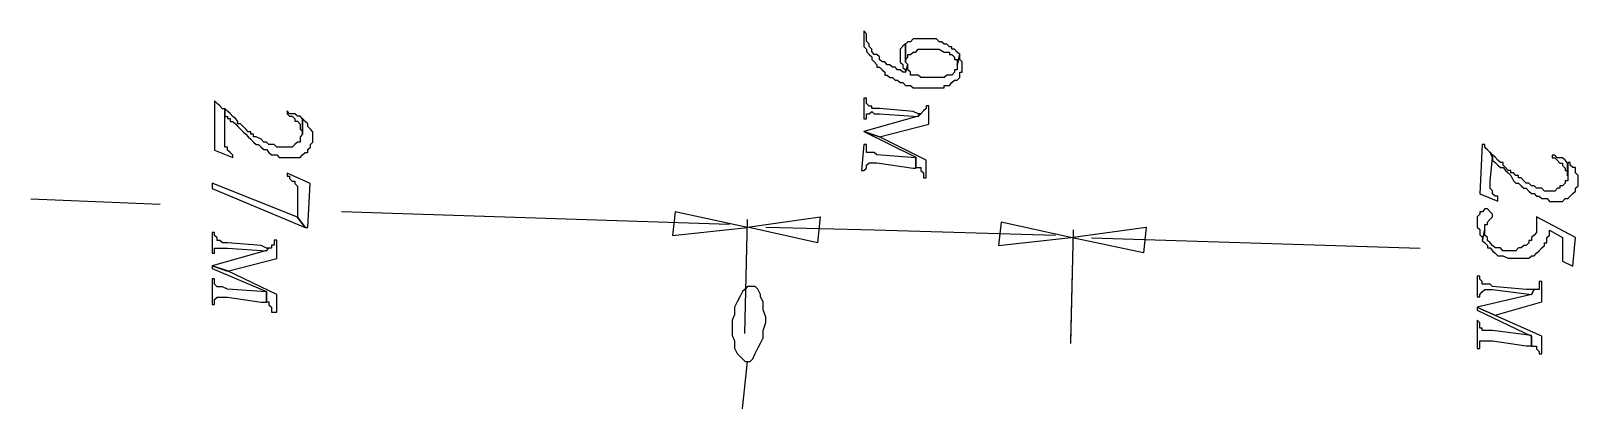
# Model space of a CAD drawing. Extents: x 212106 to 638151, y -1311344 to 1260505.
# Drawn here: x 212107 to 254821, y 536109 to 546319 of the extents above; entities that cross this region are included whole.
import ezdxf

# ---------------------------------------------------------------- set-up
doc = ezdxf.new("R2010")
doc.units = 0
doc.header["$MEASUREMENT"] = 0
doc.layers.add('at_Entity', color=7, linetype='Continuous')

msp = doc.modelspace()

# ---------------------------------------------------------------- linework, layer by layer
at = {"layer": 'at_Entity', "color": 0}
for p, q in [((235178, 546241), (235106, 546319)), ((235106, 546319), (235106, 546176)), ((235106, 546176), (235106, 546176)), ((235106, 546176), (235106, 546098)), ((235106, 546098), (235106, 546034)), ((235106, 546034), (235106, 545956)), ((235106, 545956), (235106, 545891)), ((235106, 545891), (235178, 545813)), ((235178, 546176), (235178, 546241)), ((235178, 546098), (235178, 546176)), ((235178, 546034), (235178, 546098)), ((235178, 546098), (235178, 546098)), ((235248, 545956), (235178, 546034)), ((235248, 545891), (235248, 545956)), ((235320, 545813), (235248, 545891)), ((235248, 545891), (235248, 545891)), ((236177, 545893), (236105, 545815)), ((236248, 545958), (236177, 545893)), ((236248, 545452), (236248, 545958)), ((236248, 545958), (236248, 545958)), ((236320, 546020), (236249, 545955)), ((236249, 545955), (236249, 545449)), ((236392, 546020), (236320, 546020)), ((236463, 546098), (236392, 546020)), ((236535, 546098), (236463, 546098)), ((236606, 546098), (236535, 546098)), ((236677, 546098), (236606, 546098)), ((236749, 546098), (236677, 546098)), ((236820, 546098), (236749, 546098)), ((236892, 546098), (236820, 546098)), ((236963, 546098), (236892, 546098)), ((237035, 546098), (236963, 546098)), ((237106, 546098), (237035, 546098)), ((237177, 546020), (237106, 546098)), ((237249, 546020), (237177, 546020)), ((237320, 545955), (237249, 546020)), ((237392, 545955), (237320, 545955)), ((237463, 545877), (237392, 545955)), ((235178, 545813), (235178, 545748)), ((235178, 545748), (235178, 545748)), ((235178, 545748), (235248, 545670)), ((235248, 545670), (235320, 545605)), ((235320, 545748), (235320, 545813)), ((235391, 545670), (235320, 545748)), ((235320, 545605), (235320, 545605)), ((235320, 545605), (235320, 545527)), ((235320, 545527), (235391, 545462)), ((235463, 545670), (235391, 545670)), ((235391, 545462), (235463, 545384)), ((235534, 545605), (235463, 545670)), ((235534, 545527), (235534, 545605)), ((235606, 545462), (235534, 545527)), ((235677, 545462), (235606, 545462)), ((235748, 545384), (235677, 545462)), ((236105, 545815), (236105, 545751)), ((236105, 545751), (236105, 545673)), ((236105, 545673), (236105, 545673)), ((236105, 545673), (236105, 545595)), ((236105, 545595), (236105, 545530)), ((236105, 545530), (236105, 545452)), ((236249, 545527), (236320, 545592)), ((236249, 545449), (236249, 545527)), ((236320, 545592), (236320, 545669)), ((236320, 545669), (236392, 545669)), ((236392, 545669), (236463, 545734)), ((236463, 545734), (236463, 545734)), ((236463, 545734), (236535, 545734)), ((236535, 545734), (236606, 545812)), ((236606, 545812), (236677, 545812)), ((236677, 545812), (236749, 545812)), ((236749, 545812), (236820, 545812)), ((236820, 545812), (236892, 545812)), ((236892, 545812), (236963, 545812)), ((236963, 545812), (237106, 545812)), ((237106, 545812), (237106, 545812)), ((237106, 545812), (237177, 545812)), ((237177, 545812), (237320, 545734)), ((237320, 545734), (237392, 545734)), ((237392, 545734), (237463, 545734)), ((237534, 545877), (237463, 545877)), ((237463, 545734), (237463, 545669)), ((237463, 545669), (237534, 545669)), ((237534, 545812), (237534, 545877)), ((237606, 545812), (237534, 545812)), ((237534, 545669), (237606, 545592)), ((237677, 545734), (237606, 545812)), ((237606, 545592), (237606, 545527)), ((237606, 545527), (237677, 545527)), ((237749, 545669), (237677, 545734)), ((237748, 545670), (237677, 545384)), ((237677, 545384), (237749, 545669)), ((237677, 545527), (237677, 545449)), ((237748, 545605), (237748, 545670)), ((237748, 545527), (237748, 545605)), ((237820, 545462), (237748, 545527)), ((237820, 545384), (237820, 545462)), ((237820, 545462), (237820, 545462)), ((235463, 545384), (235463, 545319)), ((235463, 545319), (235534, 545319)), ((235534, 545319), (235606, 545241)), ((235606, 545241), (235677, 545176)), ((235677, 545176), (235677, 545098)), ((235677, 545098), (235748, 545098)), ((235820, 545384), (235748, 545384)), ((235748, 545098), (235820, 545034)), ((235891, 545319), (235820, 545384)), ((235820, 545034), (235891, 545034)), ((235963, 545319), (235891, 545319)), ((235891, 545034), (235963, 544956)), ((236034, 545241), (235963, 545319)), ((236106, 545241), (236034, 545241)), ((236105, 545452), (236105, 545452)), ((236105, 545452), (236177, 545387)), ((236177, 545176), (236106, 545241)), ((236177, 545387), (236177, 545309)), ((236177, 545309), (236248, 545244)), ((236248, 545176), (236177, 545176)), ((236320, 545387), (236248, 545452)), ((236248, 545452), (236248, 545452)), ((236248, 545166), (236320, 545387)), ((236320, 545384), (236248, 545176)), ((236248, 545244), (236248, 545166)), ((236248, 545176), (236248, 545176)), ((236320, 545319), (236320, 545384)), ((236320, 545241), (236320, 545319)), ((236391, 545176), (236320, 545241)), ((236391, 545098), (236391, 545176)), ((236534, 545098), (236391, 545098)), ((236391, 545098), (236391, 545098)), ((236606, 545098), (236534, 545098)), ((236677, 545034), (236606, 545098)), ((236748, 545034), (236677, 545034)), ((236820, 545034), (236748, 545034)), ((236891, 545034), (236820, 545034)), ((236820, 545034), (236820, 545034)), ((236963, 545034), (236891, 545034)), ((237034, 545034), (236963, 545034)), ((237105, 545034), (237034, 545034)), ((237248, 545034), (237105, 545034)), ((237320, 545034), (237248, 545034)), ((237248, 545034), (237248, 545034)), ((237391, 545098), (237320, 545034)), ((237463, 545098), (237391, 545098)), ((237534, 545098), (237463, 545098)), ((237605, 545176), (237534, 545098)), ((237677, 545241), (237605, 545241)), ((237605, 545241), (237605, 545176)), ((237677, 545449), (237677, 545384)), ((237677, 545384), (237677, 545319)), ((237677, 545319), (237677, 545241)), ((237677, 544956), (237748, 545034)), ((237748, 545098), (237748, 545176)), ((237748, 545176), (237820, 545176)), ((237748, 545034), (237748, 545098)), ((237820, 545319), (237820, 545384)), ((237820, 545241), (237820, 545319)), ((237820, 545176), (237820, 545241)), ((235963, 544956), (236034, 544956)), ((236034, 544956), (236106, 544891)), ((236106, 544891), (236177, 544891)), ((236177, 544891), (236248, 544813)), ((236248, 544813), (236320, 544813)), ((236320, 544813), (236391, 544813)), ((236391, 544813), (236463, 544748)), ((236463, 544748), (236534, 544748)), ((236534, 544748), (236606, 544748)), ((236606, 544748), (236748, 544748)), ((236748, 544748), (236748, 544748)), ((236748, 544748), (236820, 544748)), ((236820, 544748), (236891, 544748)), ((236891, 544748), (236963, 544748)), ((236963, 544748), (237034, 544748)), ((237034, 544748), (237177, 544748)), ((237177, 544748), (237248, 544748)), ((237248, 544748), (237320, 544748)), ((237320, 544748), (237320, 544813)), ((237320, 544813), (237391, 544813)), ((237391, 544813), (237463, 544813)), ((237463, 544813), (237534, 544891)), ((237534, 544891), (237605, 544956)), ((237534, 544891), (237534, 544891)), ((237605, 544956), (237677, 544956)), ((217249, 544309), (217178, 544387)), ((217178, 544387), (217178, 543024)), ((217321, 544244), (217249, 544309)), ((217392, 544166), (217321, 544244)), ((217535, 544099), (217464, 544177)), ((217464, 544177), (217464, 543956)), ((235177, 544456), (235106, 544456)), ((235106, 544456), (235106, 543886)), ((235177, 544379), (235177, 544456)), ((235177, 544314), (235177, 544379)), ((235248, 544236), (235177, 544314)), ((235320, 544236), (235248, 544236)), ((235248, 544236), (235248, 544236)), ((235320, 544171), (235320, 544236)), ((236892, 544247), (236821, 544247)), ((236821, 544247), (236821, 544247)), ((236821, 544247), (236821, 544169)), ((236892, 543741), (236892, 544247)), ((217464, 544166), (217392, 544166)), ((217464, 543958), (217464, 544166)), ((217464, 543388), (217464, 543958)), ((217464, 543956), (217535, 543956)), ((217607, 544034), (217535, 544099)), ((217535, 543956), (217535, 543892)), ((217535, 543892), (217607, 543892)), ((217678, 543956), (217607, 544034)), ((217607, 543892), (217607, 543814)), ((217607, 543814), (217678, 543814)), ((217750, 543892), (217678, 543956)), ((217678, 543814), (217750, 543749)), ((217821, 543814), (217750, 543892)), ((217750, 543749), (217821, 543671)), ((217821, 543749), (217821, 543814)), ((217892, 543749), (217821, 543749)), ((217964, 543671), (217892, 543749)), ((219249, 544029), (219178, 544107)), ((219178, 544107), (219178, 544029)), ((219178, 544029), (219178, 544029)), ((219178, 544029), (219249, 543964)), ((219321, 544029), (219249, 544029)), ((219249, 543964), (219321, 543964)), ((219392, 544029), (219321, 544029)), ((219321, 543964), (219392, 543887)), ((219464, 543964), (219392, 544029)), ((219392, 543887), (219392, 543822)), ((219392, 543822), (219464, 543822)), ((219535, 543964), (219464, 543964)), ((219464, 543822), (219535, 543744)), ((219607, 543887), (219535, 543964)), ((219678, 543814), (219607, 543892)), ((219607, 543892), (219607, 543463)), ((219607, 543458), (219607, 543887)), ((219749, 543749), (219678, 543814)), ((219678, 543814), (219678, 543814)), ((219749, 543671), (219749, 543749)), ((236605, 543961), (235106, 543533)), ((235106, 543886), (235177, 543886)), ((235177, 543950), (235177, 544028)), ((235177, 544028), (235248, 544028)), ((235177, 543886), (235177, 543950)), ((235177, 543886), (235177, 543886)), ((235248, 544028), (235320, 544093)), ((235248, 544028), (235248, 544028)), ((235248, 544028), (235248, 544028)), ((235462, 544171), (235320, 544171)), ((235320, 544093), (235391, 544028)), ((235391, 544028), (235534, 544028)), ((235534, 544171), (235462, 544171)), ((236463, 544093), (235534, 544171)), ((235534, 544028), (236605, 543950)), ((236605, 544028), (236463, 544093)), ((236677, 544028), (236605, 544028)), ((236605, 543950), (236677, 544028)), ((236677, 544026), (236605, 543961)), ((236749, 544104), (236677, 544026)), ((236677, 544026), (236677, 544026)), ((236677, 544026), (236677, 544026)), ((236821, 544169), (236749, 544104)), ((236749, 544104), (236749, 544104)), ((217464, 543310), (217464, 543388)), ((217821, 543671), (217892, 543606)), ((217892, 543606), (217964, 543528)), ((218035, 543606), (217964, 543671)), ((217964, 543528), (218035, 543463)), ((218107, 543528), (218035, 543606)), ((218035, 543606), (218035, 543606)), ((218035, 543463), (218107, 543386)), ((218178, 543528), (218107, 543528)), ((218107, 543386), (218107, 543386)), ((218107, 543386), (218178, 543321)), ((218178, 543463), (218178, 543528)), ((218249, 543463), (218178, 543463)), ((218249, 543386), (218249, 543463)), ((218321, 543386), (218249, 543386)), ((218464, 543321), (218321, 543386)), ((219535, 543744), (219535, 543679)), ((219535, 543679), (219535, 543601)), ((219535, 543601), (219607, 543536)), ((219607, 543463), (219535, 543386)), ((219535, 543386), (219535, 543321)), ((219607, 543536), (219607, 543458)), ((219607, 543463), (219607, 543463)), ((219821, 543606), (219749, 543671)), ((219892, 543528), (219821, 543606)), ((219821, 543606), (219821, 543606)), ((219892, 543463), (219892, 543528)), ((219892, 543386), (219892, 543463)), ((219892, 543321), (219892, 543386)), ((235535, 543394), (235106, 543537)), ((235106, 543537), (235106, 543537)), ((235106, 543537), (236535, 542823)), ((235106, 543533), (235535, 543391)), ((235535, 543391), (236892, 543741)), ((236821, 542746), (235535, 543394)), ((217178, 543024), (217678, 542817)), ((217464, 543245), (217464, 543310)), ((217464, 543167), (217464, 543245)), ((217464, 543102), (217464, 543167)), ((217535, 543102), (217464, 543102)), ((217535, 543024), (217535, 543102)), ((217606, 542959), (217535, 543024)), ((217535, 543024), (217535, 543024)), ((217678, 542882), (217606, 542959)), ((218178, 543321), (218249, 543243)), ((218249, 543243), (218321, 543178)), ((218321, 543178), (218392, 543178)), ((218392, 543178), (218464, 543100)), ((218535, 543243), (218464, 543321)), ((218464, 543100), (218535, 543035)), ((218607, 543243), (218535, 543243)), ((218535, 543035), (218607, 543035)), ((218678, 543178), (218607, 543243)), ((218607, 543035), (218678, 542958)), ((218749, 543178), (218678, 543178)), ((218678, 542958), (218678, 542958)), ((218678, 542958), (218749, 542893)), ((218821, 543178), (218749, 543178)), ((218892, 543100), (218821, 543178)), ((218964, 543100), (218892, 543100)), ((219107, 543100), (218964, 543100)), ((218964, 543100), (218964, 543100)), ((218964, 543100), (218964, 543100)), ((219178, 543100), (219107, 543100)), ((219249, 543100), (219178, 543100)), ((219321, 543100), (219249, 543100)), ((219392, 543178), (219321, 543100)), ((219464, 543243), (219392, 543178)), ((219392, 543178), (219392, 543178)), ((219535, 543243), (219464, 543243)), ((219535, 543321), (219535, 543243)), ((219607, 542893), (219678, 542958)), ((219678, 542958), (219678, 542958)), ((219678, 542958), (219749, 542958)), ((219749, 543035), (219821, 543100)), ((219749, 542958), (219749, 543035)), ((219821, 543178), (219892, 543243)), ((219821, 543100), (219821, 543178)), ((219892, 543243), (219892, 543321)), ((235106, 543176), (235035, 542463)), ((235177, 543176), (235106, 543176)), ((235177, 543098), (235177, 543176)), ((235177, 543033), (235177, 543098)), ((235177, 542955), (235177, 543033)), ((235249, 542955), (235177, 542955)), ((235320, 542955), (235249, 542955)), ((235391, 542955), (235320, 542955)), ((235463, 542890), (235391, 542955)), ((252177, 543176), (252106, 541814)), ((252248, 543176), (252177, 543176)), ((252248, 543098), (252248, 543176)), ((252320, 543033), (252248, 543098)), ((252391, 542955), (252320, 543033)), ((252462, 542813), (252391, 542955)), ((252463, 542888), (252392, 542966)), ((252392, 542966), (252463, 542824)), ((217678, 542817), (217678, 542882)), ((217678, 542882), (217678, 542882)), ((218749, 542893), (218821, 542893)), ((218821, 542893), (218892, 542893)), ((218892, 542893), (218964, 542815)), ((218964, 542815), (219035, 542815)), ((219035, 542815), (219107, 542815)), ((219107, 542815), (219178, 542815)), ((219178, 542815), (219178, 542815)), ((219178, 542815), (219249, 542815)), ((219249, 542815), (219321, 542815)), ((219321, 542815), (219392, 542815)), ((219392, 542815), (219464, 542815)), ((219464, 542815), (219535, 542815)), ((219535, 542815), (219607, 542893)), ((235106, 542463), (235177, 542527)), ((235177, 542605), (235249, 542670)), ((235177, 542527), (235177, 542605)), ((235177, 542605), (235177, 542605)), ((235249, 542670), (235249, 542670)), ((235249, 542670), (235320, 542670)), ((235320, 542670), (235391, 542670)), ((235391, 542670), (235463, 542670)), ((236535, 542813), (235463, 542890)), ((235463, 542670), (236464, 542527)), ((236464, 542527), (236464, 542527)), ((236464, 542527), (236535, 542527)), ((236535, 542823), (236535, 542538)), ((236535, 542527), (236535, 542813)), ((236535, 542538), (236678, 542538)), ((236678, 542538), (236678, 542460)), ((236821, 542253), (236821, 542746)), ((252391, 542177), (252462, 542813)), ((252535, 542824), (252463, 542888)), ((252463, 542824), (252463, 542746)), ((252463, 542746), (252463, 542746)), ((252463, 542746), (252535, 542681)), ((252606, 542746), (252535, 542824)), ((252535, 542681), (252535, 542681)), ((252535, 542681), (252606, 542603)), ((252677, 542681), (252606, 542746)), ((252606, 542603), (252677, 542538)), ((252749, 542681), (252677, 542681)), ((252677, 542538), (252749, 542538)), ((252749, 542603), (252749, 542681)), ((252820, 542538), (252749, 542603)), ((252749, 542538), (252820, 542461)), ((252891, 542461), (252820, 542538)), ((254177, 542885), (254106, 542885)), ((254106, 542885), (254106, 542807)), ((254106, 542807), (254106, 542807)), ((254106, 542807), (254177, 542807)), ((254248, 542807), (254177, 542885)), ((254177, 542807), (254248, 542742)), ((254320, 542807), (254248, 542807)), ((254248, 542742), (254320, 542664)), ((254391, 542807), (254320, 542807)), ((254320, 542664), (254391, 542664)), ((254462, 542742), (254391, 542807)), ((254391, 542664), (254391, 542599)), ((254391, 542599), (254462, 542522)), ((254533, 542664), (254462, 542742)), ((254462, 542522), (254462, 542457)), ((254533, 542314), (254533, 542664)), ((254605, 542681), (254534, 542681)), ((254534, 542681), (254534, 542318)), ((254605, 542603), (254605, 542681)), ((254677, 542538), (254605, 542603)), ((254749, 542538), (254677, 542538)), ((254749, 542461), (254749, 542538)), ((219464, 541171), (217107, 542105)), ((217107, 542105), (217107, 541962)), ((219820, 542099), (219178, 542384)), ((219178, 542384), (219178, 542306)), ((219178, 542306), (219249, 542306)), ((219249, 542306), (219249, 542241)), ((219249, 542241), (219320, 542164)), ((219320, 542164), (219392, 542164)), ((219392, 542164), (219392, 542099)), ((219392, 542099), (219392, 542099)), ((219392, 542099), (219463, 542021)), ((219749, 540880), (219820, 542099)), ((235035, 542463), (235106, 542463)), ((235106, 542463), (235106, 542463)), ((236678, 542460), (236678, 542460)), ((236678, 542460), (236749, 542395)), ((236749, 542395), (236749, 542395)), ((236749, 542395), (236749, 542395)), ((236749, 542395), (236749, 542253)), ((236749, 542253), (236821, 542253)), ((252391, 542099), (252391, 542177)), ((252391, 542035), (252391, 542099)), ((252820, 542461), (252891, 542396)), ((252963, 542461), (252891, 542461)), ((252891, 542396), (252963, 542318)), ((252963, 542396), (252963, 542461)), ((253034, 542396), (252963, 542396)), ((252963, 542318), (253034, 542175)), ((253105, 542318), (253034, 542396)), ((253034, 542175), (253034, 542175)), ((253034, 542175), (253105, 542110)), ((253178, 542318), (253105, 542318)), ((253105, 542110), (253178, 542110)), ((253178, 542253), (253178, 542318)), ((253249, 542253), (253178, 542253)), ((253178, 542110), (253249, 542033)), ((253320, 542175), (253249, 542253)), ((253392, 542110), (253320, 542175)), ((253463, 542110), (253392, 542110)), ((253534, 542033), (253463, 542110)), ((254463, 542110), (254391, 542033)), ((254462, 542457), (254533, 542457)), ((254534, 542175), (254463, 542175)), ((254463, 542175), (254463, 542110)), ((254533, 542457), (254533, 542379)), ((254533, 542379), (254533, 542314)), ((254534, 542318), (254534, 542253)), ((254534, 542253), (254534, 542175)), ((254749, 542396), (254749, 542461)), ((254821, 542318), (254749, 542396)), ((254821, 542253), (254821, 542318)), ((254821, 542175), (254821, 542253)), ((254821, 542110), (254821, 542175)), ((254821, 542033), (254821, 542110)), ((212107, 541674), (215678, 541531)), ((217107, 541962), (219678, 540886)), ((219463, 542021), (219463, 541956)), ((219463, 541956), (219463, 541879)), ((219463, 541879), (219463, 541814)), ((219463, 541814), (219463, 541166)), ((252106, 541814), (252605, 541607)), ((252391, 541957), (252391, 542035)), ((252462, 541892), (252391, 541957)), ((252391, 541957), (252391, 541957)), ((252462, 541814), (252462, 541892)), ((252534, 541749), (252462, 541814)), ((252462, 541814), (252462, 541814)), ((252605, 541749), (252534, 541749)), ((252605, 541672), (252605, 541749)), ((252605, 541607), (252605, 541672)), ((253249, 542033), (253320, 541968)), ((253320, 541968), (253392, 541968)), ((253392, 541968), (253463, 541890)), ((253463, 541890), (253534, 541825)), ((253606, 542033), (253534, 542033)), ((253534, 541825), (253606, 541825)), ((253677, 541968), (253606, 542033)), ((253606, 541825), (253677, 541747)), ((253748, 541968), (253677, 541968)), ((253677, 541747), (253677, 541747)), ((253677, 541747), (253748, 541747)), ((253820, 541968), (253748, 541968)), ((253748, 541747), (253820, 541683)), ((253891, 541890), (253820, 541968)), ((253820, 541683), (253891, 541683)), ((253964, 541890), (253891, 541890)), ((253891, 541683), (253964, 541683)), ((254035, 541890), (253964, 541890)), ((253964, 541890), (253964, 541890)), ((253964, 541683), (254035, 541605)), ((254106, 541890), (254035, 541890)), ((254177, 541890), (254106, 541890)), ((254249, 541968), (254177, 541890)), ((254320, 541968), (254249, 541968)), ((254391, 542033), (254320, 542033)), ((254320, 542033), (254320, 541968)), ((254391, 541605), (254463, 541683)), ((254463, 541683), (254534, 541683)), ((254534, 541683), (254605, 541747)), ((254605, 541747), (254677, 541825)), ((254605, 541747), (254605, 541747)), ((254677, 541825), (254749, 541890)), ((254749, 541968), (254821, 542033)), ((254749, 541890), (254749, 541968)), ((254749, 541890), (254749, 541890)), ((231392, 540961), (220678, 541311)), ((229892, 541313), (229820, 540665)), ((231892, 540885), (229892, 541313)), ((252105, 541252), (252034, 541174)), ((252178, 541317), (252105, 541317)), ((252105, 541317), (252105, 541252)), ((252105, 541252), (252105, 541252)), ((252249, 541394), (252178, 541317)), ((252320, 541394), (252249, 541394)), ((252392, 541317), (252320, 541394)), ((252463, 541252), (252392, 541317)), ((252392, 541317), (252392, 541317)), ((252463, 541174), (252463, 541252)), ((254035, 541605), (254106, 541605)), ((254106, 541605), (254106, 541605)), ((254106, 541605), (254177, 541605)), ((254177, 541605), (254249, 541605)), ((254249, 541605), (254320, 541605)), ((254320, 541605), (254391, 541605)), ((219463, 541166), (219678, 540880)), ((219678, 540886), (219464, 541171)), ((219678, 540880), (219749, 540880)), ((229820, 540665), (231892, 540885)), ((231820, 537955), (231892, 541104)), ((231820, 537955), (231892, 541103)), ((231892, 540888), (233892, 541173)), ((233820, 540461), (231892, 540888)), ((232392, 540894), (235392, 540816)), ((233892, 541173), (233820, 540461)), ((235392, 540816), (240392, 540674)), ((238892, 541034), (238821, 540386)), ((240821, 540606), (238892, 541034)), ((240819, 537743), (240891, 540812)), ((240820, 537670), (240891, 540818)), ((240821, 540609), (242892, 540894)), ((242892, 540894), (242821, 540181)), ((252034, 541174), (252034, 541109)), ((252034, 541109), (252034, 541032)), ((252034, 541032), (252034, 540967)), ((252034, 540967), (252034, 540889)), ((252034, 540889), (252105, 540824)), ((252105, 540824), (252105, 540747)), ((252248, 540810), (252177, 540525)), ((252178, 540539), (252249, 540824)), ((252248, 540746), (252248, 540810)), ((252249, 540889), (252249, 540967)), ((252249, 540967), (252320, 540967)), ((252249, 540824), (252249, 540889)), ((252249, 540824), (252249, 540824)), ((252320, 541032), (252392, 541109)), ((252320, 540967), (252320, 541032)), ((252392, 541109), (252463, 541174)), ((252463, 541174), (252463, 541174)), ((254748, 540603), (253677, 541173)), ((253677, 541173), (253677, 541095)), ((253677, 541095), (253677, 541031)), ((253677, 541031), (253677, 540953)), ((253677, 540953), (253677, 540888)), ((253677, 540888), (253677, 540810)), ((253677, 540810), (253677, 540746)), ((254034, 540746), (254034, 540810)), ((254034, 540810), (254391, 540603)), ((217178, 540742), (217106, 540742)), ((217106, 540742), (217106, 540173)), ((217178, 540665), (217178, 540742)), ((217249, 540600), (217178, 540665)), ((217249, 540522), (217249, 540600)), ((217321, 540522), (217249, 540522)), ((217249, 540522), (217249, 540522)), ((217392, 540458), (217321, 540522)), ((217463, 540458), (217392, 540458)), ((217535, 540458), (217463, 540458)), ((218463, 540380), (217535, 540458)), ((218606, 540315), (218463, 540380)), ((218821, 540390), (218749, 540390)), ((218749, 540390), (218749, 540313)), ((218892, 540533), (218821, 540533)), ((218821, 540533), (218821, 540533)), ((218821, 540533), (218821, 540455)), ((218821, 540455), (218821, 540390)), ((218892, 540028), (218892, 540533)), ((238821, 540386), (240821, 540606)), ((242821, 540181), (240821, 540609)), ((241391, 540592), (250463, 540307)), ((252105, 540747), (252105, 540682)), ((252105, 540682), (252178, 540604)), ((252177, 540525), (252248, 540461)), ((252178, 540604), (252178, 540604)), ((252178, 540604), (252178, 540539)), ((252248, 540668), (252248, 540746)), ((252319, 540603), (252248, 540668)), ((252248, 540461), (252319, 540383)), ((252319, 540525), (252319, 540603)), ((252390, 540461), (252319, 540525)), ((252319, 540383), (252319, 540318)), ((252463, 540383), (252390, 540461)), ((252390, 540461), (252390, 540461)), ((252534, 540318), (252463, 540383)), ((253319, 540383), (253248, 540318)), ((253390, 540383), (253319, 540383)), ((253463, 540461), (253390, 540383)), ((253534, 540525), (253463, 540525)), ((253463, 540525), (253463, 540461)), ((253606, 540668), (253534, 540603)), ((253534, 540603), (253534, 540525)), ((253677, 540746), (253606, 540668)), ((253606, 540668), (253606, 540668)), ((253819, 540318), (253891, 540383)), ((253891, 540383), (253891, 540461)), ((253891, 540461), (253962, 540461)), ((253962, 540603), (254034, 540668)), ((253962, 540525), (253962, 540603)), ((253962, 540461), (253962, 540525)), ((254034, 540668), (254034, 540746)), ((254391, 540603), (254391, 539955)), ((254677, 539813), (254748, 540603)), ((217106, 540173), (217178, 540173)), ((218606, 540248), (217107, 539821)), ((217178, 540237), (217178, 540315)), ((217178, 540315), (217249, 540315)), ((217178, 540173), (217178, 540237)), ((217178, 540173), (217178, 540173)), ((217249, 540315), (217321, 540315)), ((217321, 540315), (217321, 540315)), ((217321, 540315), (217321, 540315)), ((217321, 540315), (217392, 540315)), ((217392, 540315), (217535, 540315)), ((217535, 540315), (218606, 540237)), ((217535, 539678), (218892, 540028)), ((218678, 540315), (218606, 540315)), ((218606, 540237), (218678, 540315)), ((218678, 540313), (218606, 540248)), ((218749, 540313), (218678, 540313)), ((218749, 540313), (218749, 540313)), ((252319, 540318), (252390, 540318)), ((252390, 540318), (252463, 540240)), ((252463, 540240), (252463, 540240)), ((252463, 540240), (252534, 540176)), ((252605, 540318), (252534, 540318)), ((252534, 540176), (252605, 540098)), ((252677, 540318), (252605, 540318)), ((252605, 540098), (252605, 540098)), ((252605, 540098), (252677, 540098)), ((252748, 540240), (252677, 540318)), ((252677, 540098), (252748, 540098)), ((252819, 540240), (252748, 540240)), ((252748, 540098), (252890, 540033)), ((252890, 540240), (252819, 540240)), ((252963, 540240), (252890, 540240)), ((252890, 540033), (252963, 540033)), ((253034, 540240), (252963, 540240)), ((252963, 540033), (253034, 540033)), ((253105, 540240), (253034, 540240)), ((253034, 540033), (253105, 540033)), ((253177, 540318), (253105, 540240)), ((253105, 540033), (253177, 540033)), ((253248, 540318), (253177, 540318)), ((253177, 540033), (253248, 540033)), ((253248, 540318), (253248, 540318)), ((253248, 540033), (253319, 540033)), ((253319, 540033), (253390, 540033)), ((253390, 540033), (253463, 540033)), ((253463, 540033), (253534, 540098)), ((253534, 540098), (253606, 540098)), ((253606, 540098), (253677, 540176)), ((253677, 540176), (253748, 540240)), ((253677, 540176), (253677, 540176)), ((253748, 540240), (253819, 540318)), ((253748, 540240), (253748, 540240)), ((254391, 539955), (254677, 539813)), ((217535, 539680), (217107, 539823)), ((217107, 539823), (217107, 539745)), ((217107, 539821), (217535, 539678)), ((217107, 539745), (218607, 539111)), ((218892, 539033), (217535, 539680)), ((252105, 539532), (252034, 539532)), ((252034, 539532), (252034, 538962)), ((252105, 539454), (252105, 539532)), ((217178, 539462), (217107, 539462)), ((217107, 539462), (217107, 538750)), ((217178, 539384), (217178, 539462)), ((217178, 539319), (217178, 539384)), ((217249, 539242), (217178, 539319)), ((217321, 539242), (217249, 539242)), ((217249, 539242), (217249, 539242)), ((217392, 539242), (217321, 539242)), ((217535, 539177), (217392, 539242)), ((218607, 539099), (217535, 539177)), ((218607, 539111), (218607, 538826)), ((218607, 538815), (218607, 539099)), ((231749, 539110), (231678, 538967)), ((231821, 539175), (231749, 539110)), ((231892, 539252), (231821, 539175)), ((231964, 539252), (231892, 539252)), ((232106, 539252), (231964, 539252)), ((231964, 539252), (231964, 539252)), ((232178, 539175), (232106, 539252)), ((232249, 539032), (232178, 539175)), ((252176, 539389), (252105, 539454)), ((252105, 539027), (252176, 539104)), ((252176, 539312), (252176, 539389)), ((252249, 539312), (252176, 539312)), ((252176, 539312), (252176, 539312)), ((252176, 539104), (252249, 539169)), ((252176, 539104), (252176, 539104)), ((252320, 539312), (252249, 539312)), ((252249, 539169), (252249, 539169)), ((252249, 539169), (252320, 539169)), ((252391, 539312), (252320, 539312)), ((252320, 539169), (252391, 539169)), ((252462, 539247), (252391, 539312)), ((252391, 539169), (252462, 539169)), ((253391, 539169), (252462, 539247)), ((252462, 539169), (253534, 539027)), ((253534, 539169), (253391, 539169)), ((253606, 539172), (253534, 539029)), ((253605, 539169), (253534, 539169)), ((253534, 539027), (253605, 539169)), ((253677, 539172), (253606, 539172)), ((253748, 539172), (253677, 539172)), ((253677, 539172), (253677, 539172)), ((253820, 539392), (253748, 539392)), ((253748, 539392), (253748, 539314)), ((253748, 539314), (253748, 539250)), ((253748, 539250), (253748, 539172)), ((253748, 539172), (253748, 539172)), ((253820, 538822), (253820, 539392)), ((217107, 538750), (217178, 538750)), ((217178, 538892), (217249, 538957)), ((217178, 538815), (217178, 538892)), ((217178, 538892), (217178, 538892)), ((217178, 538750), (217178, 538815)), ((217178, 538750), (217178, 538750)), ((217249, 538957), (217249, 538957)), ((217249, 538957), (217321, 538957)), ((217321, 538957), (217392, 538957)), ((217392, 538957), (217535, 538957)), ((217535, 538957), (218464, 538815)), ((218464, 538815), (218464, 538815)), ((218464, 538815), (218607, 538815)), ((218607, 538826), (218678, 538826)), ((218678, 538826), (218678, 538748)), ((218678, 538748), (218678, 538748)), ((218678, 538748), (218750, 538683)), ((218750, 538683), (218750, 538683)), ((218750, 538683), (218750, 538683)), ((218750, 538683), (218750, 538541)), ((218892, 538541), (218892, 539033)), ((231606, 538825), (231535, 538683)), ((231535, 538683), (231535, 538463)), ((231678, 538967), (231606, 538825)), ((232249, 538967), (232249, 539032)), ((232321, 538825), (232249, 538967)), ((232321, 538605), (232321, 538825)), ((252034, 538962), (252105, 538962)), ((252533, 538450), (252034, 538670)), ((252034, 538670), (252034, 538592)), ((253534, 539029), (252035, 538680)), ((252035, 538680), (252534, 538460)), ((252105, 538962), (252105, 539027)), ((252105, 538962), (252105, 538962)), ((252534, 538460), (253820, 538822)), ((218750, 538541), (218892, 538541)), ((231535, 538463), (231464, 538320)), ((231464, 538320), (231464, 538113)), ((232392, 538398), (232321, 538605)), ((232321, 538036), (232392, 538256)), ((232392, 538256), (232392, 538398)), ((252034, 538592), (253533, 537881)), ((252105, 538243), (252034, 538321)), ((252034, 538321), (252034, 537532)), ((252105, 538179), (252105, 538243)), ((253819, 537881), (252533, 538450)), ((231464, 538113), (231464, 537893)), ((231464, 537893), (231535, 537751)), ((232249, 537686), (232321, 537828)), ((232321, 537828), (232321, 538036)), ((252105, 538101), (252105, 538179)), ((252177, 538101), (252105, 538101)), ((252177, 538036), (252177, 538101)), ((252249, 538036), (252177, 538036)), ((252391, 538036), (252249, 538036)), ((252463, 538036), (252391, 538036)), ((253535, 537894), (252463, 538036)), ((253533, 537881), (253533, 537596)), ((253535, 537609), (253535, 537894)), ((253819, 537389), (253819, 537881)), ((231535, 537751), (231535, 537544)), ((231535, 537544), (231606, 537401)), ((231606, 537401), (231678, 537324)), ((232035, 537246), (232106, 537401)), ((232106, 537401), (232178, 537544)), ((232178, 537544), (232249, 537686)), ((252034, 537532), (252105, 537532)), ((252105, 537674), (252105, 537752)), ((252105, 537752), (252177, 537752)), ((252105, 537609), (252105, 537674)), ((252105, 537674), (252105, 537674)), ((252105, 537532), (252105, 537609)), ((252177, 537752), (252177, 537752)), ((252177, 537752), (252249, 537752)), ((252249, 537752), (252320, 537752)), ((252320, 537752), (252463, 537752)), ((252463, 537752), (253391, 537609)), ((253391, 537609), (253391, 537609)), ((253391, 537609), (253535, 537609)), ((253533, 537596), (253604, 537596)), ((253604, 537596), (253604, 537596)), ((253604, 537596), (253677, 537596)), ((253677, 537596), (253677, 537531)), ((253677, 537531), (253677, 537531)), ((253677, 537531), (253748, 537454)), ((253748, 537454), (253748, 537389)), ((253748, 537389), (253819, 537389)), ((231678, 537324), (231749, 537246)), ((231678, 535176), (231892, 537180)), ((231749, 537246), (231821, 537181)), ((231821, 537181), (231892, 537181)), ((231892, 537181), (231964, 537181)), ((231964, 537181), (232035, 537246))]:
    msp.add_line(p, q, dxfattribs=at)

doc.saveas('drawing.dxf')
